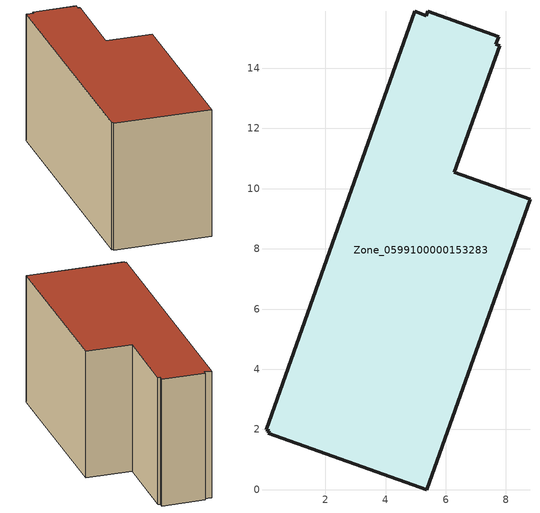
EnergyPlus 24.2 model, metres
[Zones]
Zone_0599100000153283
 floor ground (C_G): 7.67,14.8 7.79,14.75 6.29,10.54 8.8,9.65 5.37,0 0.1,1.87 0.13,1.96 0.03,1.99 4.97,15.89 5.35,15.74 5.41,15.89 7.75,15.05 z0.53
 wall outside (C_F): 7.75,15.05 5.41,15.89 5.35,15.74 4.97,15.89 0.03,1.99 0.13,1.96 0.1,1.87 5.37,0 8.8,9.65 6.29,10.54 7.79,14.75 7.67,14.8 7.75,15.05 z0.53:8.13
 roof outside (C_R): 7.79,14.75 7.67,14.8 7.75,15.05 5.41,15.89 5.35,15.74 4.97,15.89 0.03,1.99 0.13,1.96 0.1,1.87 5.37,0 8.8,9.65 6.29,10.54 z8.13
[BUILDING]
Pand.0599100000153283: North Axis=0; Terrain=City; Loads Convergence Tolerance Value=0.04; Temperature Convergence Tolerance Value=0.4; Solar Distribution=FullExterior; Maximum Number of Warmup Days=25; Minimum Number of Warmup Days=1
[Site:Location]
Rotterdam.The.Hague.AP_ZH_NLD Design_Conditions: Latitude=51.96; Longitude=4.45; Time Zone=1; Elevation=-4.5
[SITE:GROUNDTEMPERATURE:BUILDINGSURFACE]
18, 18, 18, 18, 18, 18, 18, 18, 18, 18, 18, 18
[MATERIAL] Thermal Absorptance=0.9; Solar Absorptance=0.7; Visible Absorptance=0.7
Name | Roughness | Thickness | Conductivity | Density | Specific Heat
G.TC.1975-1991 | MediumSmooth | 0.15 | 0.288461 | 540 | 1210
F.TC.1975-1991 | Rough | 0.3 | 0.230769 | 1920 | 840
R.TC.1975-1991 | MediumRough | 0.2 | 0.153846 | 1500 | 1000
[CONSTRUCTION]
C_G: G.TC.1975-1991
C_F: F.TC.1975-1991
C_R: R.TC.1975-1991
[ZONE]
Zone_0599100000153283: Type=1; Multiplier=1; Ceiling Height=Autocalculate; Volume=Autocalculate; Floor Area=autocalculate; Part of Total Floor Area=Yes
[ZONEINFILTRATION:DESIGNFLOWRATE]
Infil_Zone_0599100000153283: Zone or ZoneList or Space or SpaceList=Zone_0599100000153283; Schedule=AlwaysOn; Design Flow Rate Calculation Method=Flow/Area; Flow Rate per Floor Area=0.003; Constant Term Coefficient=1; Temperature Term Coefficient=0; Velocity Term Coefficient=0; Velocity Squared Term Coefficient=0
[HVACTEMPLATE:ZONE:IDEALLOADSAIRSYSTEM]
Zone_0599100000153283: Maximum Heating Supply Air Temperature=50; Minimum Cooling Supply Air Temperature=13; Maximum Heating Supply Air Humidity Ratio=0.0156; Minimum Cooling Supply Air Humidity Ratio=0.0077; Heating Limit=NoLimit; Cooling Limit=NoLimit; Dehumidification Control Type=ConstantSensibleHeatRatio; Cooling Sensible Heat Ratio=0.7; Dehumidification Setpoint=60; Humidification Control Type=None; Humidification Setpoint=30; Outdoor Air Method=None; Outdoor Air Flow Rate per Person=0.00944; Outdoor Air Flow Rate per Zone Floor Area=0; Outdoor Air Flow Rate per Zone=0; Demand Controlled Ventilation Type=None; Outdoor Air Economizer Type=NoEconomizer; Heat Recovery Type=None; Sensible Heat Recovery Effectiveness=0.7; Latent Heat Recovery Effectiveness=0.65
[ZONECONTROL:THERMOSTAT]
ThermostatControl_Zone_0599100000153283: Zone or ZoneList=Zone_0599100000153283; Control Type Schedule=DualSetpointControlType; Control 1=Thermostat_Zone_0599100000153283; Temperature Difference Between Cutout And Setpoint=0
[THERMOSTATSETPOINT:DUALSETPOINT]
Thermostat_Zone_0599100000153283: Heating Setpoint Temperature Schedule=HeatingSetpoint_Zone_0599100000153283; Cooling Setpoint Temperature Schedule=CoolingSetpoint_Zone_0599100000153283
[SCHEDULE:COMPACT]
HeatingSetpoint_Zone_0599100000153283: Through: 12/31, For: AllDays, Until: 24:00, 21
CoolingSetpoint_Zone_0599100000153283: Through: 12/31, For: AllDays, Until: 24:00, 24
DualSetpointControlType: Through: 12/31, For: AllDays, Until: 24:00, 4
AlwaysOn: Through: 12/31, For: AllDays, Until: 24:00, 1
